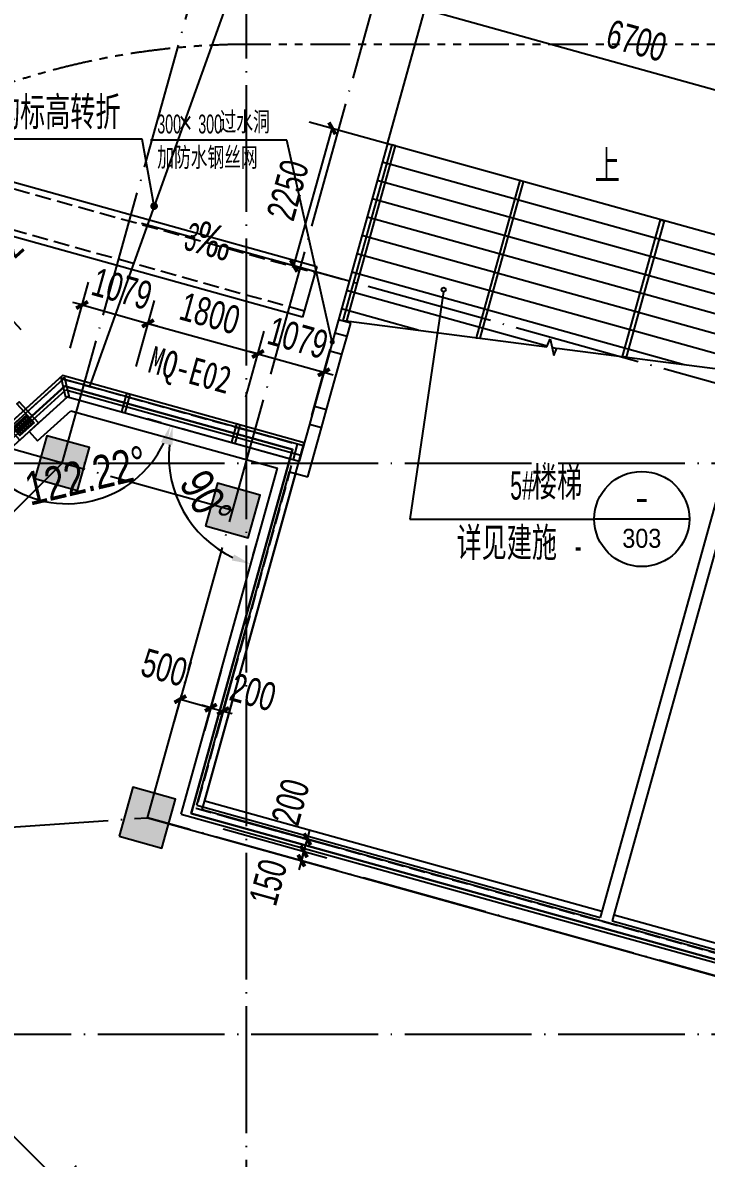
# Model space of a CAD drawing. Extents: x -409435 to 356702, y -107829 to 330904.
# Drawn here: x 82877 to 93658, y 29841 to 47741 of the extents above; entities that cross this region are included whole.
import ezdxf
from ezdxf.enums import TextEntityAlignment as Align
from ezdxf.xclip import XClip

# ---------------------------------------------------------------- set-up
doc = ezdxf.new("R2010")
doc.units = 0
doc.header["$LTSCALE"] = 1000
doc.header["$MEASUREMENT"] = 0
doc.header["$XCLIPFRAME"] = 0
for name, pattern in [('104-14# 核心筒$0$DOTE', [2.42, 2, -0.2, 0.02, -0.2]), ('X-104 14#平面$0$$0$DASH', [0.35, 0.25, -0.1]), ('X-104 14#平面$0$DASH', [0.35, 0.25, -0.1]), ('X-104 14#平面$0$PHANTOM2', [1.25, 0.625, -0.125, 0.125, -0.125, 0.125, -0.125])]:
    doc.linetypes.add(name, pattern=pattern)
for name, color, linetype in [('01-标注_尺寸', 124, 'Continuous'), ('01-标注_符号', 200, 'Continuous'), ('02-TEXT_标注', 130, 'Continuous'), ('104-14# 核心筒$0$01-标注_轴线坐标', 132, 'Continuous'), ('104-14# 核心筒$0$A_AXIS-轴线', 36, '104-14# 核心筒$0$DOTE'), ('104-14# 核心筒$0$A_STR-砼柱', 51, 'Continuous'), ('14#楼幕墙$0$A-C_玻璃幕墙', 140, 'Continuous'), ('PUB_HATCH', 8, 'Continuous'), ('X-104 14#平面$0$01-标注_尺寸', 124, 'Continuous'), ('X-104 14#平面$0$01-标注_符号', 200, 'Continuous'), ('X-104 14#平面$0$02-TEXT_标注', 130, 'Continuous'), ('X-104 14#平面$0$02-TEXT_门窗', 151, 'Continuous'), ('X-104 14#平面$0$A-C_玻璃幕墙', 140, 'Continuous'), ('X-104 14#平面$0$A-C_窗', 140, 'Continuous'), ('X-104 14#平面$0$A-E_栏杆', 232, 'Continuous'), ('X-104 14#平面$0$A-E_电梯', 171, 'Continuous'), ('X-104 14#平面$0$A-O_屋面', 201, 'Continuous'), ('X-104 14#平面$0$A-O_散水', 134, 'Continuous'), ('X-104 14#平面$0$A-SUR_保温', 222, 'Continuous'), ('X-104 14#平面$0$A-SUR_吊顶', 40, 'Continuous'), ('X-104 14#平面$0$A-TECH_结构', 21, 'Continuous'), ('X-104 14#平面$0$A_STR-砌块墙', 121, 'Continuous')]:
    doc.layers.add(name, color=color, linetype=linetype)
doc.layers.add('X-104 14#平面$0$000套内', color=226, linetype='Continuous', lineweight=30, plot=False)
doc.styles.add('104-14# 核心筒$0$_TCH_DIM_T3', font='ros.shx', dxfattribs={"width": 0.705882, "bigfont": 'jd.shx'})
doc.styles.add('_TCH_DIM', font='ros.shx', dxfattribs={"width": 0.8, "height": 2, "bigfont": 'jd.shx'})
doc.styles.add('_TCH_DIM_T3', font='ros.shx', dxfattribs={"width": 0.705882, "bigfont": 'jd.shx'})
doc.styles.add('_TCH_LABEL', font='ros.shx', dxfattribs={"width": 0.8, "bigfont": 'jd.shx'})
doc.styles.add('X-104 14#平面$0$_TCH_DIM', font='ros.shx', dxfattribs={"width": 0.8, "bigfont": 'jd.shx'})
doc.styles.add('X-104 14#平面$0$_TCH_DIM_T3', font='ros.shx', dxfattribs={"width": 0.8, "bigfont": 'jd.shx'})
doc.styles.add('X-104 14#平面$0$_TCH_WINDOW', font='STXIHEI_0.TTF', dxfattribs={"width": 0.75, "height": 3.5})
doc.dimstyles.new('104-14# 核心筒$0$_TCH_ARCH&&150', dxfattribs={"dimtxt": 446.25, "dimasz": 150, "dimexe": 375, "dimexo": 450, "dimgap": 189.375, "dimtad": 1, "dimdec": 0, "dimzin": 0, "dimdsep": 46, "dimtxsty": '104-14# 核心筒$0$_TCH_DIM_T3', "dimblk": '104-14# 核心筒$0$_ArchTick', "dimcen": 0.09, "dimclrt": 7, "dimazin": 2, "dimtfac": 1, "dimtdec": 0, "dimtix": 1, "dimtmove": 2, "dimatfit": 3, "dimfxl": 0, "dimtolj": 1, "dimtzin": 0, "dimarcsym": 0})
doc.dimstyles.new('_TCH_ARCH&&150', dxfattribs={"dimtxt": 446.25, "dimasz": 150, "dimexe": 375, "dimexo": 450, "dimgap": 189.375, "dimtad": 1, "dimdec": 0, "dimzin": 0, "dimdsep": 46, "dimtxsty": '_TCH_DIM_T3', "dimblk": 'ARCHTICK', "dimcen": 0.09, "dimclrt": 7, "dimazin": 2, "dimtfac": 1, "dimtdec": 0, "dimtix": 1, "dimtmove": 2, "dimatfit": 3, "dimfxl": 0, "dimtolj": 1, "dimtzin": 0, "dimarcsym": 0})
doc.dimstyles.new('X-104 14#平面$0$_TCH_ARROW&&150', dxfattribs={"dimtxt": 525, "dimasz": 300, "dimexe": 375, "dimexo": 450, "dimgap": 150, "dimtad": 1, "dimdec": 0, "dimzin": 0, "dimdsep": 46, "dimtxsty": 'X-104 14#平面$0$_TCH_DIM_T3', "dimcen": 0.09, "dimclrt": 7, "dimazin": 2, "dimtfac": 1, "dimtdec": 0, "dimtix": 1, "dimtmove": 2, "dimatfit": 3, "dimfxl": 0, "dimtolj": 1, "dimtzin": 0, "dimarcsym": 0})

# ---------------------------------------------------------------- blocks, each defined once
blk = doc.blocks.new('14#楼幕墙$0$A$C38D07553')
blk.add_lwpolyline([(-60, -300), (0, -300), (0, 0), (-60, 0)], close=True)
blk = doc.blocks.new('14#楼幕墙$0$$LinePat$岩棉板')
at = {"color": 0}
for p, q in [((0, -17), (12, -67)), ((12, -67), (24, -17))]:
    blk.add_line(p, q, dxfattribs=at)
for centre, start, end in [((12, -17), 0, 180), ((0, -67), 270, 0), ((24, -67), 180, 270)]:
    blk.add_arc(centre, 12, start, end, dxfattribs=at)
at = {"layer": 'Defpoints'}
blk.add_point((0, 0), dxfattribs=at)
at = {"layer": 'Defpoints', "color": 0}
blk.add_point((24, -84), dxfattribs=at)
blk = doc.blocks.new('*U485')
blk.add_lwpolyline([(300, 0), (0, 0), (0, 150), (300, 150)], close=True)
at = {"color": 8, "xscale": -1.785714284225998, "yscale": 1.782568518697715, "zscale": 1.782568518697715, "rotation": 180}
for p in [(0, 0), (43, 0), (86, 0), (129, 0), (171, 0), (214, 0), (257, 0)]:
    blk.add_blockref('14#楼幕墙$0$$LinePat$岩棉板', p, dxfattribs=at)
blk = doc.blocks.new('14#楼幕墙$0$A$C07E80D9E')
blk.add_lwpolyline([(-350, -50), (-50, -50), (-50, -450), (0, -450), (0, 0), (-400, 0), (-400, -450), (-350, -450)], close=True)
for points in [[(-50, -200), (-350, -200)], [(-50, -220), (-350, -220)]]:
    blk.add_lwpolyline(points)
at = {"layer": '14#楼幕墙$0$A-C_玻璃幕墙', "rotation": 180}
blk.add_blockref('*U485', (-50, -50), dxfattribs=at)
blk = doc.blocks.new('14#楼幕墙$0$A$C385D642F')
for name, p, rotation in [('14#楼幕墙$0$A$C38D07553', (83542, 43045), 13.34204716216174), ('14#楼幕墙$0$A$C38D07553', (84572, 42782), 344.4518973650947), ('14#楼幕墙$0$A$C07E80D9E', (82830, 42063), 222.2321969592257), ('14#楼幕墙$0$A$C38D07553', (86306, 42300), 344.4518973650947)]:
    blk.add_blockref(name, p, dxfattribs=dict(rotation=rotation))
blk = doc.blocks.new('14#楼幕墙')
at = {"layer": '14#楼幕墙$0$A-C_玻璃幕墙'}
for p, q in [((83503, 42180), (66341, 26600)), ((83516, 42124), (81499, 40293)), ((87317, 41119), (83503, 42180)), ((87304, 41070), (83516, 42124)), ((81600, 40182), (83556, 41957)), ((83556, 41957), (87263, 40926)), ((81623, 40068), (83582, 41846)), ((83582, 41846), (87237, 40830)), ((87317, 41119), (87237, 40830))]:
    blk.add_line(p, q, dxfattribs=at)
blk.add_blockref('14#楼幕墙$0$A$C385D642F', (0, -900), dxfattribs=at)
blk = doc.blocks.new('_FZH')
blk.add_lwpolyline([(-0.5, -0.5), (0.5, -0.5), (0.5, 0.5), (-0.5, 0.5)], close=True)
at = {"layer": 'PUB_HATCH'}
blk.add_solid([(-0.5, -0.5), (0.5, -0.5), (-0.5, 0.5), (0.5, 0.5)], dxfattribs=at)
blk = doc.blocks.new('104-14# 核心筒$0$_ArchTick')
at = {"color": 0, "linetype": 'ByBlock', "const_width": 0.4}
blk.add_lwpolyline([(-0.5, -0.5), (0.5, 0.5)], dxfattribs=at)
blk = doc.blocks.new('*D2703')
at = {"layer": '104-14# 核心筒$0$01-标注_轴线坐标', "color": 0, "lineweight": -2, "transparency": 16777216}
for p, q in [((88984, 50094), (89969, 53635)), ((89869, 53273), (102123, 49864)), ((101239, 46685), (102224, 50225))]:
    blk.add_line(p, q, dxfattribs=at)
at = {"layer": 'Defpoints', "color": 0, "transparency": 16777216}
for p in [(102123, 49864), (88863, 49661), (101118, 46251)]:
    blk.add_point(p, dxfattribs=at)
at = {"layer": '104-14# 核心筒$0$01-标注_轴线坐标', "color": 0, "lineweight": -2, "transparency": 16777216, "xscale": 150, "yscale": 150, "zscale": 150}
for p, rotation in [((89869, 53273), 164.4518973650898), ((102123, 49864), 344.4518973650898)]:
    blk.add_blockref('104-14# 核心筒$0$_ArchTick', p, dxfattribs=dict(at, rotation=rotation))
at = {"layer": '104-14# 核心筒$0$01-标注_轴线坐标', "color": 7, "transparency": 16777216, "insert": (96106, 51966), "char_height": 446.2, "attachment_point": 5, "rotation": 344.4519, "style": '104-14# 核心筒$0$_TCH_DIM_T3'}
blk.add_mtext('\\A1;12720', dxfattribs=at)
blk = doc.blocks.new('*D2598')
at = {"layer": 'Defpoints', "color": 0, "transparency": 16777216}
for p in [(83582, 41846), (85497, 41314), (82111, 40511), (83376, 40172)]:
    blk.add_point(p, dxfattribs=at)
at = {"layer": 'X-104 14#平面$0$01-标注_尺寸', "color": 0, "lineweight": -2, "transparency": 16777216}
for p, q in [((85063, 41434), (84847, 41495)), ((82444, 40813), (82611, 40964))]:
    blk.add_line(p, q, dxfattribs=at)
blk.add_arc((83582, 41846), 1687, 232.4326, 334.2515, dxfattribs=at)
at = {"layer": 'X-104 14#平面$0$01-标注_尺寸', "color": 0, "transparency": 16777216}
for points in [[(85055, 41131), (85149, 41096), (85208, 41394)], [(82520, 40472), (82587, 40546), (82333, 40712)]]:
    blk.add_solid(points, dxfattribs=at)
at = {"layer": 'X-104 14#平面$0$01-标注_尺寸', "color": 7, "transparency": 16777216, "insert": (83876, 40606), "char_height": 525, "attachment_point": 5, "rotation": 13.342, "style": 'X-104 14#平面$0$_TCH_DIM_T3'}
blk.add_mtext('\\A1;122.22°', dxfattribs=at)
blk = doc.blocks.new('*D2599')
at = {"layer": 'Defpoints', "color": 0, "transparency": 16777216}
for p in [(84956, 41464), (86948, 40910), (85236, 40469), (86394, 38918)]:
    blk.add_point(p, dxfattribs=at)
at = {"layer": 'X-104 14#平面$0$01-标注_尺寸', "color": 0, "lineweight": -2, "transparency": 16777216}
for p, q in [((85390, 41343), (85606, 41283)), ((86514, 39352), (86574, 39569))]:
    blk.add_line(p, q, dxfattribs=at)
blk.add_arc((86948, 40910), 1767, 174.1904, 244.7134, dxfattribs=at)
at = {"layer": 'X-104 14#平面$0$01-标注_尺寸', "color": 0, "transparency": 16777216}
for points in [[(85140, 41098), (85239, 41080), (85245, 41384)], [(86210, 39359), (86175, 39265), (86474, 39207)]]:
    blk.add_solid(points, dxfattribs=at)
at = {"layer": 'X-104 14#平面$0$01-标注_尺寸', "color": 7, "transparency": 16777216, "insert": (85768, 40244), "char_height": 525, "attachment_point": 5, "rotation": 299.4519, "style": 'X-104 14#平面$0$_TCH_DIM_T3'}
blk.add_mtext('\\A1;90°', dxfattribs=at)
blk = doc.blocks.new('_ArchTick')
at = {"color": 0, "linetype": 'ByBlock', "const_width": 0.4}
blk.add_lwpolyline([(-0.5, -0.5), (0.5, 0.5)], dxfattribs=at)
blk = doc.blocks.new('*D1007')
at = {"layer": '01-标注_尺寸', "color": 0, "lineweight": -2, "transparency": 16777216}
for p, q in [((78683, 33173), (79481, 33970)), ((79216, 33705), (83459, 29463)), ((82926, 28930), (83724, 29728))]:
    blk.add_line(p, q, dxfattribs=at)
at = {"layer": 'Defpoints', "color": 0, "transparency": 16777216}
for p in [(78365, 32854), (83459, 29463), (82608, 28612)]:
    blk.add_point(p, dxfattribs=at)
at = {"layer": '01-标注_尺寸', "color": 0, "lineweight": -2, "transparency": 16777216, "xscale": 150, "yscale": 150, "zscale": 150}
for p, rotation in [((79216, 33705), 135.0000000000001), ((83459, 29463), 315.0000000000001)]:
    blk.add_blockref('_ArchTick', p, dxfattribs=dict(at, rotation=rotation))
at = {"layer": '01-标注_尺寸', "color": 7, "transparency": 16777216, "insert": (81629, 31876), "char_height": 446.2, "attachment_point": 5, "rotation": 315, "style": '_TCH_DIM_T3'}
blk.add_mtext('\\A1;6000', dxfattribs=at)
blk = doc.blocks.new('*D1759')
at = {"layer": '01-标注_尺寸', "color": 0, "lineweight": -2, "transparency": 16777216}
for p, q in [((83624, 42613), (83913, 43653)), ((83813, 43292), (83668, 43332)), ((84664, 42324), (84953, 43364)), ((83813, 43292), (84852, 43002)), ((84852, 43002), (84997, 42962))]:
    blk.add_line(p, q, dxfattribs=at)
at = {"layer": 'Defpoints', "color": 0, "transparency": 16777216}
for p in [(84852, 43002), (83503, 42180), (84543, 41890)]:
    blk.add_point(p, dxfattribs=at)
at = {"layer": '01-标注_尺寸', "color": 0, "lineweight": -2, "transparency": 16777216, "xscale": 150, "yscale": 150, "zscale": 150}
for p, rotation in [((83813, 43292), 344.4518973650938), ((84852, 43002), 164.4518973650938)]:
    blk.add_blockref('_ArchTick', p, dxfattribs=dict(at, rotation=rotation))
at = {"layer": '01-标注_尺寸', "color": 7, "transparency": 16777216, "insert": (84443, 43545), "char_height": 446.2, "attachment_point": 5, "rotation": 344.4519, "style": '_TCH_DIM_T3'}
blk.add_mtext('\\A1;1079', dxfattribs=at)
blk = doc.blocks.new('*D1760')
at = {"layer": '01-标注_尺寸', "color": 0, "lineweight": -2, "transparency": 16777216}
for p, q in [((84664, 42324), (84953, 43364)), ((84852, 43002), (86587, 42520)), ((86398, 41841), (86687, 42881))]:
    blk.add_line(p, q, dxfattribs=at)
at = {"layer": 'Defpoints', "color": 0, "transparency": 16777216}
for p in [(86587, 42520), (84543, 41890), (86277, 41408)]:
    blk.add_point(p, dxfattribs=at)
at = {"layer": '01-标注_尺寸', "color": 0, "lineweight": -2, "transparency": 16777216, "xscale": 150, "yscale": 150, "zscale": 150}
for p, rotation in [((84852, 43002), 164.4518973650939), ((86587, 42520), 344.4518973650938)]:
    blk.add_blockref('_ArchTick', p, dxfattribs=dict(at, rotation=rotation))
at = {"layer": '01-标注_尺寸', "color": 7, "transparency": 16777216, "insert": (85830, 43159), "char_height": 446.2, "attachment_point": 5, "rotation": 344.4519, "style": '_TCH_DIM_T3'}
blk.add_mtext('\\A1;1800', dxfattribs=at)
blk = doc.blocks.new('*D1761')
at = {"layer": '01-标注_尺寸', "color": 0, "lineweight": -2, "transparency": 16777216}
for p, q in [((86398, 41841), (86687, 42881)), ((86587, 42520), (86442, 42560)), ((86587, 42520), (87626, 42231)), ((87438, 41552), (87727, 42592)), ((87626, 42231), (87771, 42190))]:
    blk.add_line(p, q, dxfattribs=at)
at = {"layer": 'Defpoints', "color": 0, "transparency": 16777216}
for p in [(87626, 42231), (86277, 41408), (87317, 41119)]:
    blk.add_point(p, dxfattribs=at)
at = {"layer": '01-标注_尺寸', "color": 0, "lineweight": -2, "transparency": 16777216, "xscale": 150, "yscale": 150, "zscale": 150}
for p, rotation in [((86587, 42520), 344.4518973650941), ((87626, 42231), 164.4518973650941)]:
    blk.add_blockref('_ArchTick', p, dxfattribs=dict(at, rotation=rotation))
at = {"layer": '01-标注_尺寸', "color": 7, "transparency": 16777216, "insert": (87217, 42773), "char_height": 446.2, "attachment_point": 5, "rotation": 344.4519, "style": '_TCH_DIM_T3'}
blk.add_mtext('\\A1;1079', dxfattribs=at)
blk = doc.blocks.new('*D1762')
at = {"layer": '01-标注_尺寸', "color": 0, "lineweight": -2, "transparency": 16777216}
for p, q in [((82851, 42898), (82132, 43691)), ((81805, 42888), (82384, 43413)), ((82272, 42373), (81553, 43165))]:
    blk.add_line(p, q, dxfattribs=at)
at = {"layer": 'Defpoints', "color": 0, "transparency": 16777216}
for p in [(82384, 43413), (83153, 42565), (82574, 42040)]:
    blk.add_point(p, dxfattribs=at)
at = {"layer": '01-标注_尺寸', "color": 0, "lineweight": -2, "transparency": 16777216, "xscale": 150, "yscale": 150, "zscale": 150}
for p, rotation in [((82384, 43413), 42.23219695922371), ((81805, 42888), 222.2321969592237)]:
    blk.add_blockref('_ArchTick', p, dxfattribs=dict(at, rotation=rotation))
at = {"layer": '01-标注_尺寸', "color": 7, "transparency": 16777216, "insert": (82517, 44092), "char_height": 446.2, "attachment_point": 5, "rotation": 42.2322, "style": '_TCH_DIM_T3'}
blk.add_mtext('\\A1;782', dxfattribs=at)
blk = doc.blocks.new('*D2151')
at = {"layer": '01-标注_尺寸', "color": 0, "lineweight": -2, "transparency": 16777216}
for p, q in [((86093, 35225), (87727, 34770)), ((86039, 35032), (87674, 34578)), ((87366, 34871), (87406, 35015)), ((87312, 34678), (87366, 34871)), ((87312, 34678), (87272, 34534))]:
    blk.add_line(p, q, dxfattribs=at)
at = {"layer": 'Defpoints', "color": 0, "transparency": 16777216}
for p in [(85659, 35346), (85605, 35153), (87366, 34871)]:
    blk.add_point(p, dxfattribs=at)
at = {"layer": '01-标注_尺寸', "color": 0, "lineweight": -2, "transparency": 16777216, "xscale": 150, "yscale": 150, "zscale": 150}
for p, rotation in [((87366, 34871), 254.4518973650895), ((87312, 34678), 74.4518973650895)]:
    blk.add_blockref('_ArchTick', p, dxfattribs=dict(at, rotation=rotation))
at = {"layer": '01-标注_尺寸', "color": 7, "transparency": 16777216, "insert": (87101, 35457), "char_height": 446.2, "attachment_point": 5, "rotation": 74.4519, "style": '_TCH_DIM_T3'}
blk.add_mtext('\\A1;200', dxfattribs=at)
blk = doc.blocks.new('*D2152')
at = {"layer": '01-标注_尺寸', "color": 0, "lineweight": -2, "transparency": 16777216}
for p, q in [((86039, 35032), (87674, 34578)), ((85999, 34888), (87634, 34433)), ((87312, 34678), (87353, 34823)), ((87272, 34534), (87312, 34678)), ((87272, 34534), (87232, 34389))]:
    blk.add_line(p, q, dxfattribs=at)
at = {"layer": 'Defpoints', "color": 0, "transparency": 16777216}
for p in [(85605, 35153), (85565, 35009), (87312, 34678)]:
    blk.add_point(p, dxfattribs=at)
at = {"layer": '01-标注_尺寸', "color": 0, "lineweight": -2, "transparency": 16777216, "xscale": 150, "yscale": 150, "zscale": 150}
for p, rotation in [((87312, 34678), 254.4518973650943), ((87272, 34534), 74.45189736509437)]:
    blk.add_blockref('_ArchTick', p, dxfattribs=dict(at, rotation=rotation))
at = {"layer": '01-标注_尺寸', "color": 7, "transparency": 16777216, "insert": (86749, 34192), "char_height": 446.2, "attachment_point": 5, "rotation": 74.4519, "style": '_TCH_DIM_T3'}
blk.add_mtext('\\A1;150', dxfattribs=at)
blk = doc.blocks.new('*D2155')
at = {"layer": '01-标注_尺寸', "color": 0, "lineweight": -2, "transparency": 16777216}
for p, q in [((85527, 37669), (85262, 36716)), ((86009, 37535), (85744, 36582)), ((85362, 37078), (85844, 36944))]:
    blk.add_line(p, q, dxfattribs=at)
at = {"layer": 'Defpoints', "color": 0, "transparency": 16777216}
for p in [(85648, 38103), (86129, 37969), (85844, 36944)]:
    blk.add_point(p, dxfattribs=at)
at = {"layer": '01-标注_尺寸', "color": 0, "lineweight": -2, "transparency": 16777216, "xscale": 150, "yscale": 150, "zscale": 150}
for p, rotation in [((85362, 37078), 164.4518973650856), ((85844, 36944), 344.4518973650856)]:
    blk.add_blockref('_ArchTick', p, dxfattribs=dict(at, rotation=rotation))
at = {"layer": '01-标注_尺寸', "color": 7, "transparency": 16777216, "insert": (85110, 37576), "char_height": 446.2, "attachment_point": 5, "rotation": 344.4519, "style": '_TCH_DIM_T3'}
blk.add_mtext('\\A1;500', dxfattribs=at)
blk = doc.blocks.new('*D2156')
at = {"layer": '01-标注_尺寸', "color": 0, "lineweight": -2, "transparency": 16777216}
for p, q in [((86009, 37535), (85744, 36582)), ((86201, 37482), (85936, 36529)), ((85844, 36944), (85700, 36984)), ((85844, 36944), (86037, 36890)), ((86037, 36890), (86181, 36850))]:
    blk.add_line(p, q, dxfattribs=at)
at = {"layer": 'Defpoints', "color": 0, "transparency": 16777216}
for p in [(86129, 37969), (86322, 37915), (86037, 36890)]:
    blk.add_point(p, dxfattribs=at)
at = {"layer": '01-标注_尺寸', "color": 0, "lineweight": -2, "transparency": 16777216, "xscale": 150, "yscale": 150, "zscale": 150}
for p, rotation in [((85844, 36944), 344.451897365085), ((86037, 36890), 164.451897365085)]:
    blk.add_blockref('_ArchTick', p, dxfattribs=dict(at, rotation=rotation))
at = {"layer": '01-标注_尺寸', "color": 7, "transparency": 16777216, "insert": (86510, 37187), "char_height": 446.2, "attachment_point": 5, "rotation": 344.4519, "style": '_TCH_DIM_T3'}
blk.add_mtext('\\A1;200', dxfattribs=at)
blk = doc.blocks.new('*D2491')
at = {"layer": '01-标注_尺寸', "color": 0, "lineweight": -2, "transparency": 16777216}
for p, q in [((88629, 45833), (89320, 48319)), ((89220, 47957), (95675, 46161)), ((95084, 44038), (95775, 46523))]:
    blk.add_line(p, q, dxfattribs=at)
at = {"layer": 'Defpoints', "color": 0, "transparency": 16777216}
for p in [(95675, 46161), (88508, 45400), (94963, 43604)]:
    blk.add_point(p, dxfattribs=at)
at = {"layer": '01-标注_尺寸', "color": 0, "lineweight": -2, "transparency": 16777216, "xscale": 150, "yscale": 150, "zscale": 150}
for p, rotation in [((89220, 47957), 164.4518973650939), ((95675, 46161), 344.4518973650939)]:
    blk.add_blockref('_ArchTick', p, dxfattribs=dict(at, rotation=rotation))
at = {"layer": '01-标注_尺寸', "color": 7, "transparency": 16777216, "insert": (92558, 47457), "char_height": 446.2, "attachment_point": 5, "rotation": 344.4519, "style": '_TCH_DIM_T3'}
blk.add_mtext('\\A1;6700', dxfattribs=at)
blk = doc.blocks.new('*D2495')
at = {"layer": '01-标注_尺寸', "color": 0, "lineweight": -2, "transparency": 16777216}
for p, q in [((87155, 43908), (87758, 46076)), ((88629, 45833), (87397, 46176)), ((88026, 43666), (86793, 44009))]:
    blk.add_line(p, q, dxfattribs=at)
at = {"layer": 'Defpoints', "color": 0, "transparency": 16777216}
for p in [(87758, 46076), (89062, 45713), (88459, 43545)]:
    blk.add_point(p, dxfattribs=at)
at = {"layer": '01-标注_尺寸', "color": 0, "lineweight": -2, "transparency": 16777216, "xscale": 150, "yscale": 150, "zscale": 150}
for p, rotation in [((87758, 46076), 74.4518973650909), ((87155, 43908), 254.4518973650909)]:
    blk.add_blockref('_ArchTick', p, dxfattribs=dict(at, rotation=rotation))
at = {"layer": '01-标注_尺寸', "color": 7, "transparency": 16777216, "insert": (87059, 45103), "char_height": 446.2, "attachment_point": 5, "rotation": 74.4519, "style": '_TCH_DIM_T3'}
blk.add_mtext('\\A1;2250', dxfattribs=at)
blk = doc.blocks.new('104-14# 核心筒')
at = {"layer": '104-14# 核心筒$0$A_AXIS-轴线'}
for p, q in [((86400, 54018.4), (86400, -8545.1)), ((83500, 40800), (86174.1, 50411.2)), ((84842.7, 35209.6), (88863.4, 49660.6)), ((115900, 35910.4), (84750.2, 44577.1)), ((86189.9, 40051.6), (81573.2, 41336.1)), ((-24839, 40800), (120259.9, 40800)), ((106496.4, 29184.9), (84842.7, 35209.6)), ((-24839, 31800), (120259.9, 31800))]:
    blk.add_line(p, q, dxfattribs=at)
for points in [[(83500, 40800), (68400, 25700)], [(77400, 34695.1), (84842.7, 35209.6)]]:
    blk.add_lwpolyline(points, dxfattribs=at)
at = {"layer": '104-14# 核心筒$0$A_STR-砼柱'}
for p, xscale, yscale, zscale, rotation in [((83500, 40800), 700.0000000000067, 700.0000000000067, 700.0000000000067, 344.4499999999997), ((86189.9, 40051.6), 700.0000000000067, 700.0000000000067, 700.0000000000067, 344.4499999999997), ((84842.7, 35209.6), 700.0000000000064, 800.0000000000051, 800.0000000000051, 344.4518973650907)]:
    blk.add_blockref('_FZH', p, dxfattribs=dict(at, xscale=xscale, yscale=yscale, zscale=zscale, rotation=rotation))
at = {"layer": '104-14# 核心筒$0$01-标注_轴线坐标'}
dim = blk.add_aligned_dim(p1=(88863.4, 49660.6), p2=(101117.9, 46251.1), distance=3750, dimstyle='104-14# 核心筒$0$_TCH_ARCH&&150', dxfattribs=at)
dim.commit()
dim.dimension.update_dxf_attribs({"geometry": '*D2703', "text_midpoint": (96106.4, 51966)})
blk = doc.blocks.new('X-104 14#平面')
for points in [[(84842.7, 35209.6), (97097.2, 31800)], [(95533.9, 32598.3), (92451, 33456)]]:
    blk.add_lwpolyline(points)
at = {"layer": 'X-104 14#平面$0$000套内'}
blk.add_lwpolyline([(96133, 32326.4), (85535.9, 35276.2), (87132.4, 41014.3), (83542.7, 42013), (76213.2, 35359.5), (78361.9, 32992.5), (77623.6, 32254.2), (95700, 14177.8), (95700, 21400), (113750, 21400), (113750, 26000), (116750.2, 26000), (116750.2, 38348.2), (99169.4, 43239.7)], close=True, dxfattribs=at)
at = {"layer": 'X-104 14#平面$0$01-标注_符号'}
for p, q in [((84761.9, 45903.5), (81886.7, 45903.5)), ((84950, 44850), (84761.9, 45903.5))]:
    blk.add_line(p, q, dxfattribs=at)
blk.add_lwpolyline([(92043.1, 45066.3, 0, 0, 0), (91652.2, 43572.3, 120, 0, 0), (91538.3, 43137, 0, 0, 0)], format="xyseb", dxfattribs=at)
at = {"layer": 'X-104 14#平面$0$01-标注_符号', "const_width": 60}
blk.add_lwpolyline([(84955.3, 44820.5, 1), (84944.7, 44879.5, 1)], format="xyb", close=True, dxfattribs=at)
at = {"layer": 'X-104 14#平面$0$A-C_玻璃幕墙'}
blk.add_lwpolyline([(-1359, -2200), (108091.7, -2200), (111291.5, 2370.2), (113380.4, 907.7), (115789.3, 4348.2), (113700.6, 5810.6), (116900.2, 10380.5), (116900.2, 38462.2), (99065.1, 43424.4), (96015.6, 32464.2), (85707.2, 35332.3), (87317.1, 41118.6), (83503.2, 42179.7), (66340.6, 26600), (4762.5, 26600)], close=True, dxfattribs=at)
at = {"layer": 'X-104 14#平面$0$A-C_窗'}
for p, q in [((87799.6, 42852.7), (87719.2, 42563.7)), ((87911.8, 42510.1), (87992.2, 42799.1)), ((87477.9, 41696.6), (87397.5, 41407.6)), ((87590.2, 41354), (87670.6, 41643))]:
    blk.add_line(p, q, dxfattribs=at)
at = {"layer": 'X-104 14#平面$0$A-E_栏杆'}
for points in [[(88754.1, 45798.6), (88696.3, 45814.7), (87927, 43049.8), (87987.2, 43041.9)], [(90777.3, 45235.7), (90719.5, 45251.8), (90030.9, 42776.7), (90091, 42768.9)], [(92395.1, 42469.9), (92335, 42477.7), (92935.3, 44635.3), (92993.1, 44619.2)]]:
    blk.add_lwpolyline(points, close=True, dxfattribs=at)
at = {"layer": 'X-104 14#平面$0$A-E_电梯'}
for p, q in [((88628.9, 45833.5), (87856.9, 43058.9)), ((95083.8, 44037.5), (88628.9, 45833.5)), ((95003.3, 43748.5), (88548.5, 45544.4)), ((94922.9, 43459.5), (88468.1, 45255.4)), ((94842.5, 43170.5), (88387.7, 44966.4)), ((94762.1, 42881.4), (88307.2, 44677.4)), ((94681.7, 42592.4), (88226.8, 44388.4)), ((94601.3, 42303.4), (88146.4, 44099.3)), ((93310.6, 42351.1), (88066, 43810.3)), ((91147.5, 42641.5), (87985.6, 43521.3)), ((89115.5, 42895.5), (87905.2, 43232.3)), ((87856.9, 43058.9), (91143.7, 42632.3)), ((91143.7, 42632.3), (91195.1, 42757.1)), ((91195.1, 42757.1), (91253.8, 42494.6)), ((91297.2, 42599.9), (91225.9, 42619.7)), ((91253.8, 42494.6), (91302.1, 42611.8)), ((91302.1, 42611.8), (94569.1, 42187.8))]:
    blk.add_line(p, q, dxfattribs=at)
at = {"layer": 'X-104 14#平面$0$A-O_屋面', "ltscale": 5}
blk.add_lwpolyline([(86050, 49550), (86050, 48900), (86400, 48900), (83932.6, 42008.3)], dxfattribs=at)
at = {"layer": 'X-104 14#平面$0$A-O_散水'}
for p, q in [((82043.5, 45419.5), (87514.3, 43897.4)), ((87291.8, 43097.8), (82262.2, 44497.1)), ((87514.3, 43897.4), (87291.8, 43097.8))]:
    blk.add_line(p, q, dxfattribs=at)
at = {"layer": 'X-104 14#平面$0$A-O_散水', "linetype": 'X-104 14#平面$0$DASH'}
for p, q in [((82069.8, 45308.4), (87487.5, 43801.1)), ((87318.6, 43194.1), (82235.9, 44608.3))]:
    blk.add_line(p, q, dxfattribs=at)
at = {"layer": 'X-104 14#平面$0$A-SUR_保温'}
for p, q in [((85747.4, 35476.8), (87183.1, 40636.9)), ((85747.4, 35476.8), (92009.6, 33734.5)), ((92202.2, 33680.9), (96344.8, 32528.3))]:
    blk.add_line(p, q, dxfattribs=at)
at = {"layer": 'X-104 14#平面$0$A-SUR_吊顶', "linetype": 'X-104 14#平面$0$PHANTOM2'}
blk.add_line((101791.4, 47400), (86449.2, 47400), dxfattribs=at)
for radius in [16000, 12000]:
    blk.add_arc((86449.2, 35400), radius, 90, 132.2322, dxfattribs=at)
at = {"layer": 'X-104 14#平面$0$A-TECH_结构', "linetype": 'X-104 14#平面$0$$0$DASH'}
blk.add_lwpolyline([(87207.3, 41097.2), (85610.8, 35359.1), (96063.8, 32450.8), (99099.8, 43362.9), (116850.2, 38424.2), (116850.2, 10396.2), (108065.7, -2149.5), (-1297.3, -2149.5), (4803.7, 26550), (66359.9, 26550), (83516.4, 42124.1)], close=True, dxfattribs=at)
at = {"layer": 'X-104 14#平面$0$A_STR-砌块墙'}
for p, q in [((87856.9, 43058.9), (87799.6, 42852.7)), ((88049.6, 43005.2), (87856.9, 43058.9)), ((87992.2, 42799.1), (88049.6, 43005.2)), ((87799.6, 42852.7), (87992.2, 42799.1)), ((87719.2, 42563.7), (87477.9, 41696.6)), ((87670.6, 41643), (87911.8, 42510.1)), ((87911.8, 42510.1), (87719.2, 42563.7)), ((94376.4, 42241.4), (91982.8, 33638.2)), ((94569.1, 42187.8), (92175.4, 33584.6)), ((82977.9, 41297.7), (83582.3, 41846.3)), ((83582.3, 41846.3), (87044, 40883.2)), ((83112.3, 41149.6), (83635, 41624)), ((83635, 41624), (86894, 40717.3)), ((87477.9, 41696.6), (87670.6, 41643)), ((87397.5, 41407.6), (87236.7, 40829.6)), ((87375.7, 40583.3), (87590.2, 41354)), ((87590.2, 41354), (87397.5, 41407.6)), ((82977.9, 41297.7), (83112.3, 41149.6)), ((87044, 40883.2), (87236.7, 40829.6)), ((85377.9, 35268.2), (86894, 40717.3)), ((85624.2, 35407.3), (87086.7, 40663.7)), ((87086.7, 40663.7), (87375.7, 40583.3)), ((85377.9, 35268.2), (92025.5, 33418.7)), ((85624.2, 35407.3), (91982.8, 33638.2)), ((92175.4, 33584.6), (96318, 32432)), ((92025.5, 33418.7), (96457.1, 32185.7))]:
    blk.add_line(p, q, dxfattribs=at)
ref = blk.add_blockref('104-14# 核心筒', (0, 0))
XClip(ref).set_block_clipping_path([(-38664.3623821461, -25500), (139216.5485069363, 330900)])
blk.add_blockref('14#楼幕墙', (0, 0))
at = {"layer": 'X-104 14#平面$0$02-TEXT_标注', "style": 'X-104 14#平面$0$_TCH_DIM', "width": 0.8}
for s, height, p in [('结构标高转折', 520.93, (82044.2, 46061)), ('上', 520.9, (91899, 45218.7))]:
    blk.add_text(s, height=height, dxfattribs=at).set_placement(p)
at = {"layer": 'X-104 14#平面$0$02-TEXT_门窗', "style": 'X-104 14#平面$0$_TCH_WINDOW', "width": 0.75}
blk.add_text('MQ-E02', height=428.14, rotation=344.4519, dxfattribs=at).set_placement((84831.6, 42239.1))
at = {"layer": 'X-104 14#平面$0$01-标注_尺寸'}
for base, center, p1, p2, picture, middle in [((83375.8, 40171.7), (83582.3, 41846.3), (82110.8, 40510.5), (85496.9, 41313.6), '*D2598', (83876.5, 40605.9)), ((85236.4, 40468.9), (86947.6, 40910), (84956.1, 41464.1), (86393.5, 38918.5), '*D2599', (85768.1, 40243.9))]:
    dim = blk.add_angular_dim_3p(base=base, center=center, p1=p1, p2=p2, dimstyle='X-104 14#平面$0$_TCH_ARROW&&150', dxfattribs=at)
    dim.commit()
    dim.dimension.update_dxf_attribs({"geometry": picture, "text_midpoint": middle})

msp = doc.modelspace()

# ---------------------------------------------------------------- linework, layer by layer
at = {"layer": '01-标注_符号'}
for p, q in [((87039.9, 45890.8), (84894.4, 45890.8)), ((87759.4, 42708.2), (87039.9, 45890.8)), ((89511.3, 43502), (88981.4, 39918)), ((88981.4, 39918), (91890.4, 39918)), ((93390.4, 39918), (91890.4, 39918))]:
    msp.add_line(p, q, dxfattribs=at)
msp.add_lwpolyline([(85009.4, 44120.4, 0, 0, 0), (85732.9, 43914.9, 120, 0, 0), (86165.8, 43791.9, 0, 0, 0)], format="xyseb", dxfattribs=at)
at = {"layer": '01-标注_符号', "const_width": 40}
msp.add_lwpolyline([(87763.8, 42688.7, 1), (87754.9, 42727.7, 1)], format="xyb", close=True, dxfattribs=at)
at = {"layer": '01-标注_符号'}
for centre, radius in [((89516.1, 43534.2), 32.6), ((92640.4, 39918), 750)]:
    msp.add_circle(centre, radius, dxfattribs=at)

# ---------------------------------------------------------------- block references
msp.add_blockref('X-104 14#平面', (0, 0))

# ---------------------------------------------------------------- texts
at = {"layer": '02-TEXT_标注', "style": '_TCH_DIM'}
for s, height, width, p in [('过水洞', 347.29, 0.8, (85981.8, 45995.8)), ('300', 297.5, 0.564706, (84999.4, 45995.8)), ('×', 347.3, 0.8, (85335.4, 45995.8)), ('300', 297.5, 0.564706, (85645.8, 45995.8)), ('加防水钢丝网', 347.29, 0.8, (84999.4, 45435.8)), ('5#', 446.25, 0.564706, (90564.7, 40224.2)), ('楼梯', 520.93, 0.8, (90909.1, 40224.2)), ('详见建施', 520.93, 0.8, (89719.3, 39272.1)), ('-', 446.2, 0.564706, (91581.7, 39272.1))]:
    msp.add_text(s, height=height, dxfattribs=dict(at, width=width)).set_placement(p)
for s, height, width, p in [('3', 446.2, 0.564706, (85396.4, 44174.2)), ('‰', 520.9, 0.8, (85558, 44128.3))]:
    msp.add_text(s, height=height, rotation=344.14135, dxfattribs=dict(at, width=width)).set_placement(p)
at = {"layer": '02-TEXT_标注', "style": '_TCH_LABEL'}
for s, height, width, p, p2 in [('-', 397.6, 1.111111, (92534.4, 40055.9), (92746.4, 40055.9)), ('303', 298.81, 1.428571, (92333, 39465), (92947.7, 39465))]:
    msp.add_text(s, height=height, dxfattribs=dict(at, width=width)).set_placement(p, p2, align=Align.FIT)

# ---------------------------------------------------------------- dimensions: what is measured, and where the dimension line sits
at = {"layer": '01-标注_尺寸'}
for base, p1, p2, angle, picture, middle, turn in [((95674.6, 46161.4), (88508.3, 45399.9), (94963.1, 43604), 344.4519, '*D2491', (92557.8, 47456.7), 344.4519), ((87757.8, 46075.8), (88459.3, 43545.2), (89062.4, 45712.8), 74.4519, '*D2495', (87058.8, 45102.6), 74.4519), ((83458.7, 29462.7), (78365.2, 32854.4), (82607.9, 28611.8), 315, '*D1007', (81629.1, 31875.7), 315)]:
    dim = msp.add_linear_dim(base=base, p1=p1, p2=p2, angle=angle, dimstyle='_TCH_ARCH&&150', override={"dimgap": 0}, dxfattribs=at)
    dim.commit()
    dim.dimension.update_dxf_attribs({"geometry": picture, "text_midpoint": middle, "dimtype": 161, "text_rotation": turn})
for base, p1, p2, angle, picture, middle in [((82383.6, 43413.1), (82574.4, 42039.7), (83153.3, 42565.1), 42.2322, '*D1762', (82517.3, 44091.5)), ((85844.1, 36943.7), (85647.6, 38102.7), (86129.3, 37968.7), 344.4519, '*D2155', (85110, 37576.1)), ((86036.8, 36890.1), (86129.3, 37968.7), (86322, 37915.1), 344.4519, '*D2156', (86510.4, 37186.5)), ((87366.1, 34870.8), (85605.4, 35153), (85659, 35345.7), 74.4519, '*D2151', (87101, 35457.1)), ((87312.5, 34678.1), (85565.2, 35008.5), (85605.4, 35153), 74.4519, '*D2152', (86748.9, 34191.5))]:
    dim = msp.add_linear_dim(base=base, p1=p1, p2=p2, angle=angle, dimstyle='_TCH_ARCH&&150', dxfattribs=at)
    dim.commit()
    dim.dimension.update_dxf_attribs({"geometry": picture, "text_midpoint": middle, "dimtype": 161})
for p1, p2, picture, middle in [((83503.2, 42179.7), (84543.1, 41890.4), '*D1759', (84443.1, 43544.5)), ((84543.1, 41890.4), (86277.2, 41407.9), '*D1760', (85830.1, 43158.6)), ((86277.2, 41407.9), (87317.1, 41118.6), '*D1761', (87217.1, 42772.7))]:
    dim = msp.add_aligned_dim(p1=p1, p2=p2, distance=1154.3, dimstyle='_TCH_ARCH&&150', dxfattribs=at)
    dim.commit()
    dim.dimension.update_dxf_attribs({"geometry": picture, "text_midpoint": middle})

doc.saveas('drawing.dxf')
